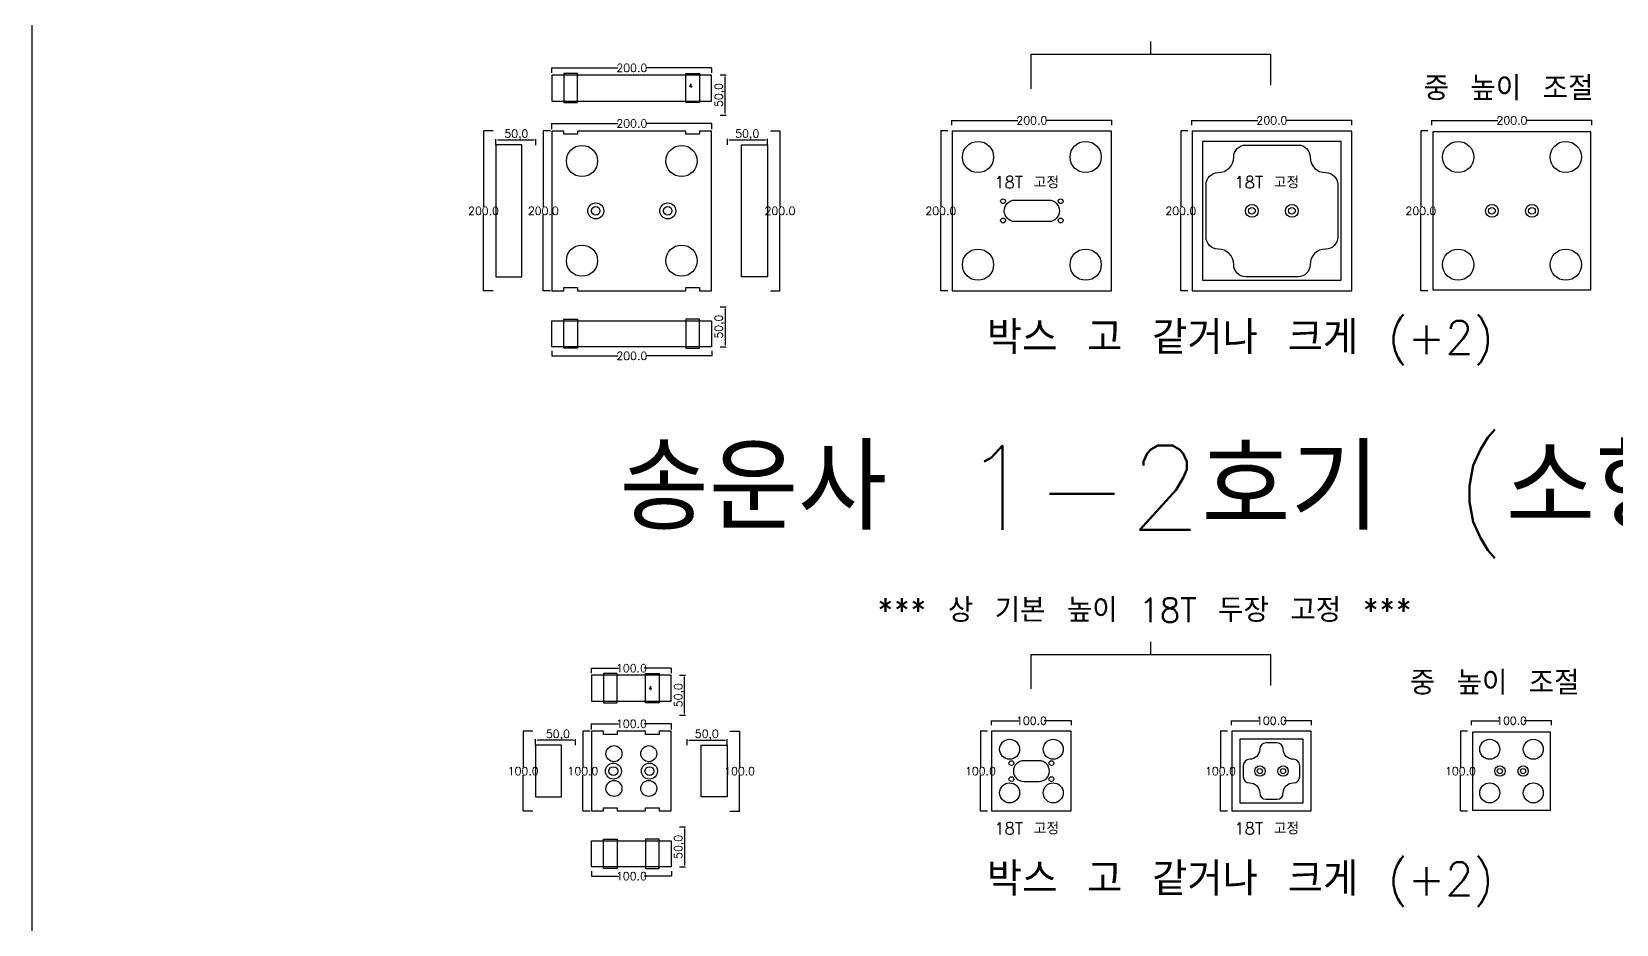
# Model space of a CAD drawing. Header units: millimetres. Extents: x 8462 to 28262, y 7372 to 16372.
# Drawn here: x 8462 to 10443, y 12980 to 14096 of the extents above; entities that cross this region are included whole.
import ezdxf

# ---------------------------------------------------------------- set-up
doc = ezdxf.new("R2010")
doc.units = ezdxf.units.MM
for name, color, linetype in [('TEXT', 7, 'Continuous'), ('볼트 구멍', 7, 'Continuous'), ('치구', 7, 'Continuous'), ('치수', 7, 'Continuous')]:
    doc.layers.add(name, color=color, linetype=linetype)
doc.styles.get("Standard").update_dxf_attribs({"font": 'txt.shx', "bigfont": 'whgtxt.shx'})
doc.dimstyles.new('ISO-25', dxfattribs={"dimtxt": 2.5, "dimasz": 2.5, "dimexe": 1.25, "dimexo": 0.625, "dimtad": 1, "dimtxsty": 'Standard', "dimcen": 2.5, "dimadec": 0, "dimazin": 0, "dimtfac": 1, "dimtmove": 0, "dimatfit": 3, "dimfxl": 0, "dimarcsym": 0})
doc.dimstyles.get("Standard").update_dxf_attribs({"dimtxt": 7, "dimasz": 0.18, "dimexe": 0.18, "dimexo": 0.0625, "dimgap": 0.09, "dimtad": 0, "dimtih": 1, "dimtoh": 1, "dimdec": 1, "dimzin": 0, "dimdsep": 46, "dimtxsty": 'Standard', "dimcen": 0.09, "dimadec": 0, "dimazin": 0, "dimtfac": 1, "dimtdec": 1, "dimtofl": 0, "dimtmove": 0, "dimatfit": 3, "dimfxl": 0, "dimtolj": 1, "dimtzin": 0, "dimarcsym": 0})

# ---------------------------------------------------------------- blocks, each defined once
blk = doc.blocks.new('*D77')
at = {"layer": 'Defpoints', "color": 0}
for p in [(9271.4, 13291.6), (9278.3, 13291.6), (9271.4, 13241.6)]:
    blk.add_point(p, dxfattribs=at)
at = {"layer": '치수', "color": 0, "lineweight": -2}
for p, q in [((9272.1, 13291.6), (9279.6, 13291.6)), ((9278.3, 13244.1), (9278.3, 13289.1)), ((9272.1, 13241.6), (9279.6, 13241.6))]:
    blk.add_line(p, q, dxfattribs=at)
at = {"layer": '치수', "color": 0}
for points in [[(9277.9, 13289.1), (9278.8, 13289.1), (9278.3, 13291.6)], [(9277.9, 13244.1), (9278.8, 13244.1), (9278.3, 13241.6)]]:
    blk.add_solid(points, dxfattribs=at)
at = {"layer": '치수', "color": 0, "insert": (9271.9, 13266.6), "char_height": 10, "attachment_point": 5, "rotation": 90}
blk.add_mtext('50,0', dxfattribs=at)
blk = doc.blocks.new('*D78')
at = {"layer": 'Defpoints', "color": 0}
for p in [(9334.9, 13221.8), (9334.9, 13121.8), (9347, 13121.8)]:
    blk.add_point(p, dxfattribs=at)
at = {"layer": '치수', "color": 0, "lineweight": -2}
for p, q in [((9335, 13221.8), (9347.2, 13221.8)), ((9347, 13221.6), (9347, 13176.9)), ((9347, 13122), (9347, 13166.7)), ((9335, 13121.8), (9347.2, 13121.8))]:
    blk.add_line(p, q, dxfattribs=at)
at = {"layer": '치수', "color": 0}
for points in [[(9347, 13221.6), (9347, 13221.6), (9347, 13221.8)], [(9347, 13122), (9347, 13122), (9347, 13121.8)]]:
    blk.add_solid(points, dxfattribs=at)
at = {"layer": '치수', "color": 0, "insert": (9347, 13171.8), "char_height": 10, "attachment_point": 5}
blk.add_mtext('\\A1;100.0', dxfattribs=at)
blk = doc.blocks.new('*D79')
at = {"layer": 'Defpoints', "color": 0}
for p in [(9331.5, 13210.4), (9281.5, 13203.6), (9331.5, 13203.6)]:
    blk.add_point(p, dxfattribs=at)
at = {"layer": '치수', "color": 0, "lineweight": -2}
for p, q in [((9281.5, 13204.2), (9281.5, 13211.7)), ((9284, 13210.4), (9329, 13210.4)), ((9331.5, 13204.2), (9331.5, 13211.7))]:
    blk.add_line(p, q, dxfattribs=at)
at = {"layer": '치수', "color": 0}
for points in [[(9284, 13210.8), (9284, 13210), (9281.5, 13210.4)], [(9329, 13210.8), (9329, 13210), (9331.5, 13210.4)]]:
    blk.add_solid(points, dxfattribs=at)
at = {"layer": '치수', "color": 0, "insert": (9306, 13216.9), "char_height": 10, "attachment_point": 5}
blk.add_mtext('50,0', dxfattribs=at)
blk = doc.blocks.new('*D80')
at = {"layer": 'Defpoints', "color": 0}
for p in [(9656.9, 13221.8), (9648, 13121.8), (9656.9, 13121.8)]:
    blk.add_point(p, dxfattribs=at)
at = {"layer": '치수', "color": 0, "lineweight": -2}
for p, q in [((9656.8, 13221.8), (9647.8, 13221.8)), ((9648, 13221.6), (9648, 13176.9)), ((9648, 13122), (9648, 13166.7)), ((9656.8, 13121.8), (9647.8, 13121.8))]:
    blk.add_line(p, q, dxfattribs=at)
at = {"layer": '치수', "color": 0}
for points in [[(9647.9, 13221.6), (9648, 13221.6), (9648, 13221.8)], [(9647.9, 13122), (9648, 13122), (9648, 13121.8)]]:
    blk.add_solid(points, dxfattribs=at)
at = {"layer": '치수', "color": 0, "insert": (9648, 13171.8), "char_height": 10, "attachment_point": 5}
blk.add_mtext('\\A1;100.0', dxfattribs=at)
blk = doc.blocks.new('*D81')
at = {"layer": 'Defpoints', "color": 0}
for p in [(9261.8, 13231), (9161.8, 13223.6), (9261.8, 13223.6)]:
    blk.add_point(p, dxfattribs=at)
at = {"layer": '치수', "color": 0, "lineweight": -2}
for p, q in [((9161.8, 13223.7), (9161.8, 13231.2)), ((9161.9, 13231), (9195.8, 13231)), ((9261.6, 13231), (9227.7, 13231)), ((9261.8, 13223.7), (9261.8, 13231.2))]:
    blk.add_line(p, q, dxfattribs=at)
at = {"layer": '치수', "color": 0}
for points in [[(9161.9, 13231.1), (9161.9, 13231), (9161.8, 13231)], [(9261.6, 13231.1), (9261.6, 13231), (9261.8, 13231)]]:
    blk.add_solid(points, dxfattribs=at)
at = {"layer": '치수', "color": 0, "insert": (9211.8, 13231), "char_height": 10, "attachment_point": 5}
blk.add_mtext('\\A1;100.0', dxfattribs=at)
blk = doc.blocks.new('*D82')
at = {"layer": 'Defpoints', "color": 0}
for p in [(9161.8, 13294), (9261.8, 13300.4), (9261.8, 13294)]:
    blk.add_point(p, dxfattribs=at)
at = {"layer": '치수', "color": 0, "lineweight": -2}
for p, q in [((9161.8, 13294.1), (9161.8, 13300.6)), ((9161.9, 13300.4), (9195.8, 13300.4)), ((9261.6, 13300.4), (9227.7, 13300.4)), ((9261.8, 13294.1), (9261.8, 13300.6))]:
    blk.add_line(p, q, dxfattribs=at)
at = {"layer": '치수', "color": 0}
for points in [[(9161.9, 13300.4), (9161.9, 13300.4), (9161.8, 13300.4)], [(9261.6, 13300.4), (9261.6, 13300.4), (9261.8, 13300.4)]]:
    blk.add_solid(points, dxfattribs=at)
at = {"layer": '치수', "color": 0, "insert": (9211.8, 13300.4), "char_height": 10, "attachment_point": 5}
blk.add_mtext('\\A1;100.0', dxfattribs=at)
blk = doc.blocks.new('*D83')
at = {"layer": 'Defpoints', "color": 0}
for p in [(9656.9, 13221.8), (9648, 13121.8), (9656.9, 13121.8)]:
    blk.add_point(p, dxfattribs=at)
at = {"layer": '치수', "color": 0, "lineweight": -2}
for p, q in [((9656.8, 13221.8), (9647.8, 13221.8)), ((9648, 13221.6), (9648, 13176.9)), ((9648, 13122), (9648, 13166.7)), ((9656.8, 13121.8), (9647.8, 13121.8))]:
    blk.add_line(p, q, dxfattribs=at)
at = {"layer": '치수', "color": 0}
for points in [[(9647.9, 13221.6), (9648, 13221.6), (9648, 13221.8)], [(9647.9, 13122), (9648, 13122), (9648, 13121.8)]]:
    blk.add_solid(points, dxfattribs=at)
at = {"layer": '치수', "color": 0, "insert": (9648, 13171.8), "char_height": 10, "attachment_point": 5}
blk.add_mtext('\\A1;100.0', dxfattribs=at)
blk = doc.blocks.new('*D84')
at = {"layer": 'Defpoints', "color": 0}
for p in [(9761.8, 13234.8), (9661.8, 13228.9), (9761.8, 13228.9)]:
    blk.add_point(p, dxfattribs=at)
at = {"layer": '치수', "color": 0, "lineweight": -2}
for p, q in [((9661.8, 13229), (9661.8, 13235)), ((9661.9, 13234.8), (9695.8, 13234.8)), ((9761.6, 13234.8), (9727.7, 13234.8)), ((9761.8, 13229), (9761.8, 13235))]:
    blk.add_line(p, q, dxfattribs=at)
at = {"layer": '치수', "color": 0}
for points in [[(9661.9, 13234.8), (9661.9, 13234.8), (9661.8, 13234.8)], [(9761.6, 13234.8), (9761.6, 13234.8), (9761.8, 13234.8)]]:
    blk.add_solid(points, dxfattribs=at)
at = {"layer": '치수', "color": 0, "insert": (9711.8, 13234.8), "char_height": 10, "attachment_point": 5}
blk.add_mtext('\\A1;100.0', dxfattribs=at)
blk = doc.blocks.new('*D85')
at = {"layer": 'Defpoints', "color": 0}
for p in [(9761.8, 13234.8), (9661.8, 13228.9), (9761.8, 13228.9)]:
    blk.add_point(p, dxfattribs=at)
at = {"layer": '치수', "color": 0, "lineweight": -2}
for p, q in [((9661.8, 13229), (9661.8, 13235)), ((9661.9, 13234.8), (9695.8, 13234.8)), ((9761.6, 13234.8), (9727.7, 13234.8)), ((9761.8, 13229), (9761.8, 13235))]:
    blk.add_line(p, q, dxfattribs=at)
at = {"layer": '치수', "color": 0}
for points in [[(9661.9, 13234.8), (9661.9, 13234.8), (9661.8, 13234.8)], [(9761.6, 13234.8), (9761.6, 13234.8), (9761.8, 13234.8)]]:
    blk.add_solid(points, dxfattribs=at)
at = {"layer": '치수', "color": 0, "insert": (9711.8, 13234.8), "char_height": 10, "attachment_point": 5}
blk.add_mtext('\\A1;100.0', dxfattribs=at)
blk = doc.blocks.new('*D86')
at = {"layer": 'Defpoints', "color": 0}
for p in [(9271.4, 13102.1), (9271.4, 13052.1), (9278.3, 13052.1)]:
    blk.add_point(p, dxfattribs=at)
at = {"layer": '치수', "color": 0, "lineweight": -2}
for p, q in [((9272.1, 13102.1), (9279.6, 13102.1)), ((9278.3, 13099.6), (9278.3, 13054.6)), ((9272.1, 13052.1), (9279.6, 13052.1))]:
    blk.add_line(p, q, dxfattribs=at)
at = {"layer": '치수', "color": 0}
for points in [[(9277.9, 13099.6), (9278.8, 13099.6), (9278.3, 13102.1)], [(9277.9, 13054.6), (9278.8, 13054.6), (9278.3, 13052.1)]]:
    blk.add_solid(points, dxfattribs=at)
at = {"layer": '치수', "color": 0, "insert": (9271.9, 13077.1), "char_height": 10, "attachment_point": 5, "rotation": 90}
blk.add_mtext('50,0', dxfattribs=at)
blk = doc.blocks.new('*D87')
at = {"layer": 'Defpoints', "color": 0}
for p in [(9161.8, 13047), (9261.8, 13047), (9261.8, 13040.6)]:
    blk.add_point(p, dxfattribs=at)
at = {"layer": '치수', "color": 0, "lineweight": -2}
for p, q in [((9161.8, 13046.9), (9161.8, 13040.4)), ((9161.9, 13040.6), (9195.8, 13040.6)), ((9261.6, 13040.6), (9227.7, 13040.6)), ((9261.8, 13046.9), (9261.8, 13040.4))]:
    blk.add_line(p, q, dxfattribs=at)
at = {"layer": '치수', "color": 0}
for points in [[(9161.9, 13040.6), (9161.9, 13040.5), (9161.8, 13040.6)], [(9261.6, 13040.6), (9261.6, 13040.5), (9261.8, 13040.6)]]:
    blk.add_solid(points, dxfattribs=at)
at = {"layer": '치수', "color": 0, "insert": (9211.8, 13040.6), "char_height": 10, "attachment_point": 5}
blk.add_mtext('\\A1;100.0', dxfattribs=at)
blk = doc.blocks.new('*D88')
at = {"layer": 'Defpoints', "color": 0}
for p in [(9088.6, 13221.8), (9076.5, 13121.8), (9088.6, 13121.8)]:
    blk.add_point(p, dxfattribs=at)
at = {"layer": '치수', "color": 0, "lineweight": -2}
for p, q in [((9088.6, 13221.8), (9076.4, 13221.8)), ((9076.5, 13221.6), (9076.5, 13176.9)), ((9076.5, 13122), (9076.5, 13166.7)), ((9088.6, 13121.8), (9076.4, 13121.8))]:
    blk.add_line(p, q, dxfattribs=at)
at = {"layer": '치수', "color": 0}
for points in [[(9076.5, 13221.6), (9076.6, 13221.6), (9076.5, 13221.8)], [(9076.5, 13122), (9076.6, 13122), (9076.5, 13121.8)]]:
    blk.add_solid(points, dxfattribs=at)
at = {"layer": '치수', "color": 0, "insert": (9076.5, 13171.8), "char_height": 10, "attachment_point": 5}
blk.add_mtext('\\A1;100.0', dxfattribs=at)
blk = doc.blocks.new('*D89')
at = {"layer": 'Defpoints', "color": 0}
for p in [(9092, 13210.3), (9092, 13203.6), (9142, 13203.5)]:
    blk.add_point(p, dxfattribs=at)
at = {"layer": '치수', "color": 0, "lineweight": -2}
for p, q in [((9092, 13204.2), (9092, 13211.6)), ((9139.5, 13210.3), (9094.5, 13210.3)), ((9142, 13204.1), (9142, 13211.6))]:
    blk.add_line(p, q, dxfattribs=at)
at = {"layer": '치수', "color": 0}
for points in [[(9094.5, 13210.7), (9094.5, 13209.9), (9092, 13210.3)], [(9139.5, 13210.7), (9139.5, 13209.9), (9142, 13210.3)]]:
    blk.add_solid(points, dxfattribs=at)
at = {"layer": '치수', "color": 0, "insert": (9120, 13216.8), "char_height": 10, "attachment_point": 5}
blk.add_mtext('50,0', dxfattribs=at)
blk = doc.blocks.new('*D90')
at = {"layer": 'Defpoints', "color": 0}
for p in [(9160.3, 13221.8), (9151.2, 13121.8), (9160.3, 13121.8)]:
    blk.add_point(p, dxfattribs=at)
at = {"layer": '치수', "color": 0, "lineweight": -2}
for p, q in [((9160.2, 13221.8), (9151.1, 13221.8)), ((9151.2, 13221.6), (9151.2, 13176.9)), ((9151.2, 13122), (9151.2, 13166.7)), ((9160.2, 13121.8), (9151.1, 13121.8))]:
    blk.add_line(p, q, dxfattribs=at)
at = {"layer": '치수', "color": 0}
for points in [[(9151.2, 13221.6), (9151.3, 13221.6), (9151.2, 13221.8)], [(9151.2, 13122), (9151.3, 13122), (9151.2, 13121.8)]]:
    blk.add_solid(points, dxfattribs=at)
at = {"layer": '치수', "color": 0, "insert": (9151.2, 13171.8), "char_height": 10, "attachment_point": 5}
blk.add_mtext('\\A1;100.0', dxfattribs=at)
blk = doc.blocks.new('*D91')
at = {"layer": 'Defpoints', "color": 0}
for p in [(9321.9, 14041.6), (9328.8, 14041.6), (9321.9, 13991.6)]:
    blk.add_point(p, dxfattribs=at)
at = {"layer": '치수', "color": 0, "lineweight": -2}
for p, q in [((9322.6, 14041.6), (9330.1, 14041.6)), ((9328.8, 13994.1), (9328.8, 14039.1)), ((9322.6, 13991.6), (9330.1, 13991.6))]:
    blk.add_line(p, q, dxfattribs=at)
at = {"layer": '치수', "color": 0}
for points in [[(9328.4, 14039.1), (9329.3, 14039.1), (9328.8, 14041.6)], [(9328.4, 13994.1), (9329.3, 13994.1), (9328.8, 13991.6)]]:
    blk.add_solid(points, dxfattribs=at)
at = {"layer": '치수', "color": 0, "insert": (9322.4, 14016.6), "char_height": 10, "attachment_point": 5, "rotation": 90}
blk.add_mtext('50,0', dxfattribs=at)
blk = doc.blocks.new('*D92')
at = {"layer": 'Defpoints', "color": 0}
for p in [(9332, 13953.6), (9382, 13960.4), (9382, 13953.6)]:
    blk.add_point(p, dxfattribs=at)
at = {"layer": '치수', "color": 0, "lineweight": -2}
for p, q in [((9332, 13954.2), (9332, 13961.7)), ((9334.5, 13960.4), (9379.5, 13960.4)), ((9382, 13954.2), (9382, 13961.7))]:
    blk.add_line(p, q, dxfattribs=at)
at = {"layer": '치수', "color": 0}
for points in [[(9334.5, 13960.8), (9334.5, 13960), (9332, 13960.4)], [(9379.5, 13960.8), (9379.5, 13960), (9382, 13960.4)]]:
    blk.add_solid(points, dxfattribs=at)
at = {"layer": '치수', "color": 0, "insert": (9356.5, 13966.9), "char_height": 10, "attachment_point": 5}
blk.add_mtext('50,0', dxfattribs=at)
blk = doc.blocks.new('*D93')
at = {"layer": 'Defpoints', "color": 0}
for p in [(9812.3, 13984.8), (9612.3, 13978.9), (9812.3, 13978.9)]:
    blk.add_point(p, dxfattribs=at)
at = {"layer": '치수', "color": 0, "lineweight": -2}
for p, q in [((9612.3, 13979), (9612.3, 13985)), ((9612.4, 13984.8), (9694.7, 13984.8)), ((9812.1, 13984.8), (9729.9, 13984.8)), ((9812.3, 13979), (9812.3, 13985))]:
    blk.add_line(p, q, dxfattribs=at)
at = {"layer": '치수', "color": 0}
for points in [[(9612.4, 13984.8), (9612.4, 13984.8), (9612.3, 13984.8)], [(9812.1, 13984.8), (9812.1, 13984.8), (9812.3, 13984.8)]]:
    blk.add_solid(points, dxfattribs=at)
at = {"layer": '치수', "color": 0, "insert": (9712.3, 13984.8), "char_height": 10, "attachment_point": 5}
blk.add_mtext('\\A1;200.0', dxfattribs=at)
blk = doc.blocks.new('*D94')
at = {"layer": 'Defpoints', "color": 0}
for p in [(9385.4, 13971.8), (9385.4, 13771.8), (9397.5, 13771.8)]:
    blk.add_point(p, dxfattribs=at)
at = {"layer": '치수', "color": 0, "lineweight": -2}
for p, q in [((9385.5, 13971.8), (9397.7, 13971.8)), ((9397.5, 13971.6), (9397.5, 13876.9)), ((9397.5, 13772), (9397.5, 13866.7)), ((9385.5, 13771.8), (9397.7, 13771.8))]:
    blk.add_line(p, q, dxfattribs=at)
at = {"layer": '치수', "color": 0}
for points in [[(9397.5, 13971.6), (9397.5, 13971.6), (9397.5, 13971.8)], [(9397.5, 13772), (9397.5, 13772), (9397.5, 13771.8)]]:
    blk.add_solid(points, dxfattribs=at)
at = {"layer": '치수', "color": 0, "insert": (9397.5, 13871.8), "char_height": 10, "attachment_point": 5}
blk.add_mtext('\\A1;200.0', dxfattribs=at)
blk = doc.blocks.new('*D95')
at = {"layer": 'Defpoints', "color": 0}
for p in [(9607.4, 13971.8), (9598.5, 13771.8), (9607.4, 13771.8)]:
    blk.add_point(p, dxfattribs=at)
at = {"layer": '치수', "color": 0, "lineweight": -2}
for p, q in [((9607.3, 13971.8), (9598.3, 13971.8)), ((9598.5, 13971.6), (9598.5, 13876.9)), ((9598.5, 13772), (9598.5, 13866.7)), ((9607.3, 13771.8), (9598.3, 13771.8))]:
    blk.add_line(p, q, dxfattribs=at)
at = {"layer": '치수', "color": 0}
for points in [[(9598.4, 13971.6), (9598.5, 13971.6), (9598.5, 13971.8)], [(9598.4, 13772), (9598.5, 13772), (9598.5, 13771.8)]]:
    blk.add_solid(points, dxfattribs=at)
at = {"layer": '치수', "color": 0, "insert": (9598.5, 13871.8), "char_height": 10, "attachment_point": 5}
blk.add_mtext('\\A1;200.0', dxfattribs=at)
blk = doc.blocks.new('*D96')
at = {"layer": 'Defpoints', "color": 0}
for p in [(9321.9, 13752.1), (9321.9, 13702.1), (9328.8, 13702.1)]:
    blk.add_point(p, dxfattribs=at)
at = {"layer": '치수', "color": 0, "lineweight": -2}
for p, q in [((9322.6, 13752.1), (9330.1, 13752.1)), ((9328.8, 13749.6), (9328.8, 13704.6)), ((9322.6, 13702.1), (9330.1, 13702.1))]:
    blk.add_line(p, q, dxfattribs=at)
at = {"layer": '치수', "color": 0}
for points in [[(9328.4, 13749.6), (9329.3, 13749.6), (9328.8, 13752.1)], [(9328.4, 13704.6), (9329.3, 13704.6), (9328.8, 13702.1)]]:
    blk.add_solid(points, dxfattribs=at)
at = {"layer": '치수', "color": 0, "insert": (9322.4, 13727.1), "char_height": 10, "attachment_point": 5, "rotation": 90}
blk.add_mtext('50,0', dxfattribs=at)
blk = doc.blocks.new('*D97')
at = {"layer": 'Defpoints', "color": 0}
for p in [(9042.5, 13960.3), (9042.5, 13953.6), (9092.5, 13953.5)]:
    blk.add_point(p, dxfattribs=at)
at = {"layer": '치수', "color": 0, "lineweight": -2}
for p, q in [((9042.5, 13954.2), (9042.5, 13961.6)), ((9090, 13960.3), (9045, 13960.3)), ((9092.5, 13954.1), (9092.5, 13961.6))]:
    blk.add_line(p, q, dxfattribs=at)
at = {"layer": '치수', "color": 0}
for points in [[(9045, 13960.7), (9045, 13959.9), (9042.5, 13960.3)], [(9090, 13960.7), (9090, 13959.9), (9092.5, 13960.3)]]:
    blk.add_solid(points, dxfattribs=at)
at = {"layer": '치수', "color": 0, "insert": (9068, 13966.8), "char_height": 10, "attachment_point": 5}
blk.add_mtext('50,0', dxfattribs=at)
blk = doc.blocks.new('*D98')
at = {"layer": 'Defpoints', "color": 0}
for p in [(9110.8, 13971.8), (9101.7, 13771.8), (9110.8, 13771.8)]:
    blk.add_point(p, dxfattribs=at)
at = {"layer": '치수', "color": 0, "lineweight": -2}
for p, q in [((9110.7, 13971.8), (9101.6, 13971.8)), ((9101.7, 13971.6), (9101.7, 13876.9)), ((9101.7, 13772), (9101.7, 13866.7)), ((9110.7, 13771.8), (9101.6, 13771.8))]:
    blk.add_line(p, q, dxfattribs=at)
at = {"layer": '치수', "color": 0}
for points in [[(9101.7, 13971.6), (9101.8, 13971.6), (9101.7, 13971.8)], [(9101.7, 13772), (9101.8, 13772), (9101.7, 13771.8)]]:
    blk.add_solid(points, dxfattribs=at)
at = {"layer": '치수', "color": 0, "insert": (9101.7, 13871.8), "char_height": 10, "attachment_point": 5}
blk.add_mtext('\\A1;200.0', dxfattribs=at)
blk = doc.blocks.new('*D99')
at = {"layer": 'Defpoints', "color": 0}
for p in [(9039.1, 13971.8), (9027, 13771.8), (9039.1, 13771.8)]:
    blk.add_point(p, dxfattribs=at)
at = {"layer": '치수', "color": 0, "lineweight": -2}
for p, q in [((9039.1, 13971.8), (9026.9, 13971.8)), ((9027, 13971.6), (9027, 13876.9)), ((9027, 13772), (9027, 13866.7)), ((9039.1, 13771.8), (9026.9, 13771.8))]:
    blk.add_line(p, q, dxfattribs=at)
at = {"layer": '치수', "color": 0}
for points in [[(9027, 13971.6), (9027.1, 13971.6), (9027, 13971.8)], [(9027, 13772), (9027.1, 13772), (9027, 13771.8)]]:
    blk.add_solid(points, dxfattribs=at)
at = {"layer": '치수', "color": 0, "insert": (9027, 13871.8), "char_height": 10, "attachment_point": 5}
blk.add_mtext('\\A1;200.0', dxfattribs=at)
blk = doc.blocks.new('*D100')
at = {"layer": 'Defpoints', "color": 0}
for p in [(9112.3, 13697), (9312.3, 13697), (9312.3, 13690.6)]:
    blk.add_point(p, dxfattribs=at)
at = {"layer": '치수', "color": 0, "lineweight": -2}
for p, q in [((9112.3, 13696.9), (9112.3, 13690.4)), ((9112.4, 13690.6), (9194.7, 13690.6)), ((9312.1, 13690.6), (9229.9, 13690.6)), ((9312.3, 13696.9), (9312.3, 13690.4))]:
    blk.add_line(p, q, dxfattribs=at)
at = {"layer": '치수', "color": 0}
for points in [[(9112.4, 13690.6), (9112.4, 13690.5), (9112.3, 13690.6)], [(9312.1, 13690.6), (9312.1, 13690.5), (9312.3, 13690.6)]]:
    blk.add_solid(points, dxfattribs=at)
at = {"layer": '치수', "color": 0, "insert": (9212.3, 13690.6), "char_height": 10, "attachment_point": 5}
blk.add_mtext('\\A1;200.0', dxfattribs=at)
blk = doc.blocks.new('*D101')
at = {"layer": 'Defpoints', "color": 0}
for p in [(9112.3, 14044), (9312.3, 14050.4), (9312.3, 14044)]:
    blk.add_point(p, dxfattribs=at)
at = {"layer": '치수', "color": 0, "lineweight": -2}
for p, q in [((9112.3, 14044.1), (9112.3, 14050.6)), ((9112.4, 14050.4), (9194.7, 14050.4)), ((9312.1, 14050.4), (9229.9, 14050.4)), ((9312.3, 14044.1), (9312.3, 14050.6))]:
    blk.add_line(p, q, dxfattribs=at)
at = {"layer": '치수', "color": 0}
for points in [[(9112.4, 14050.4), (9112.4, 14050.4), (9112.3, 14050.4)], [(9312.1, 14050.4), (9312.1, 14050.4), (9312.3, 14050.4)]]:
    blk.add_solid(points, dxfattribs=at)
at = {"layer": '치수', "color": 0, "insert": (9212.3, 14050.4), "char_height": 10, "attachment_point": 5}
blk.add_mtext('\\A1;200.0', dxfattribs=at)
blk = doc.blocks.new('*D102')
at = {"layer": 'Defpoints', "color": 0}
for p in [(9112.3, 13973.6), (9312.3, 13981), (9312.3, 13973.6)]:
    blk.add_point(p, dxfattribs=at)
at = {"layer": '치수', "color": 0, "lineweight": -2}
for p, q in [((9112.3, 13973.7), (9112.3, 13981.2)), ((9112.4, 13981), (9194.7, 13981)), ((9312.1, 13981), (9229.9, 13981)), ((9312.3, 13973.7), (9312.3, 13981.2))]:
    blk.add_line(p, q, dxfattribs=at)
at = {"layer": '치수', "color": 0}
for points in [[(9112.4, 13981.1), (9112.4, 13981), (9112.3, 13981)], [(9312.1, 13981.1), (9312.1, 13981), (9312.3, 13981)]]:
    blk.add_solid(points, dxfattribs=at)
at = {"layer": '치수', "color": 0, "insert": (9212.3, 13981), "char_height": 10, "attachment_point": 5}
blk.add_mtext('\\A1;200.0', dxfattribs=at)
blk = doc.blocks.new('*D105')
at = {"layer": 'Defpoints', "color": 0}
for p in [(10361.8, 13234.8), (10261.8, 13228.9), (10361.8, 13228.9)]:
    blk.add_point(p, dxfattribs=at)
at = {"layer": '치수', "color": 0, "lineweight": -2}
for p, q in [((10261.8, 13229), (10261.8, 13235)), ((10261.9, 13234.8), (10295.8, 13234.8)), ((10361.6, 13234.8), (10327.7, 13234.8)), ((10361.8, 13229), (10361.8, 13235))]:
    blk.add_line(p, q, dxfattribs=at)
at = {"layer": '치수', "color": 0}
for points in [[(10261.9, 13234.8), (10261.9, 13234.8), (10261.8, 13234.8)], [(10361.6, 13234.8), (10361.6, 13234.8), (10361.8, 13234.8)]]:
    blk.add_solid(points, dxfattribs=at)
at = {"layer": '치수', "color": 0, "insert": (10311.8, 13234.8), "char_height": 10, "attachment_point": 5}
blk.add_mtext('\\A1;100.0', dxfattribs=at)
blk = doc.blocks.new('*D106')
at = {"layer": 'Defpoints', "color": 0}
for p in [(10061.8, 13234.8), (9961.8, 13228.9), (10061.8, 13228.9)]:
    blk.add_point(p, dxfattribs=at)
at = {"layer": '치수', "color": 0, "lineweight": -2}
for p, q in [((9961.8, 13229), (9961.8, 13235)), ((9961.9, 13234.8), (9995.8, 13234.8)), ((10061.6, 13234.8), (10027.7, 13234.8)), ((10061.8, 13229), (10061.8, 13235))]:
    blk.add_line(p, q, dxfattribs=at)
at = {"layer": '치수', "color": 0}
for points in [[(9961.9, 13234.8), (9961.9, 13234.8), (9961.8, 13234.8)], [(10061.6, 13234.8), (10061.6, 13234.8), (10061.8, 13234.8)]]:
    blk.add_solid(points, dxfattribs=at)
at = {"layer": '치수', "color": 0, "insert": (10011.8, 13234.8), "char_height": 10, "attachment_point": 5}
blk.add_mtext('\\A1;100.0', dxfattribs=at)
blk = doc.blocks.new('*D107')
at = {"layer": 'Defpoints', "color": 0}
for p in [(9956.9, 13221.8), (9948, 13121.8), (9956.9, 13121.8)]:
    blk.add_point(p, dxfattribs=at)
at = {"layer": '치수', "color": 0, "lineweight": -2}
for p, q in [((9956.8, 13221.8), (9947.8, 13221.8)), ((9948, 13221.6), (9948, 13176.9)), ((9948, 13122), (9948, 13166.7)), ((9956.8, 13121.8), (9947.8, 13121.8))]:
    blk.add_line(p, q, dxfattribs=at)
at = {"layer": '치수', "color": 0}
for points in [[(9947.9, 13221.6), (9948, 13221.6), (9948, 13221.8)], [(9947.9, 13122), (9948, 13122), (9948, 13121.8)]]:
    blk.add_solid(points, dxfattribs=at)
at = {"layer": '치수', "color": 0, "insert": (9948, 13171.8), "char_height": 10, "attachment_point": 5}
blk.add_mtext('\\A1;100.0', dxfattribs=at)
blk = doc.blocks.new('*D108')
at = {"layer": 'Defpoints', "color": 0}
for p in [(9956.9, 13221.8), (9948, 13121.8), (9956.9, 13121.8)]:
    blk.add_point(p, dxfattribs=at)
at = {"layer": '치수', "color": 0, "lineweight": -2}
for p, q in [((9956.8, 13221.8), (9947.8, 13221.8)), ((9948, 13221.6), (9948, 13176.9)), ((9948, 13122), (9948, 13166.7)), ((9956.8, 13121.8), (9947.8, 13121.8))]:
    blk.add_line(p, q, dxfattribs=at)
at = {"layer": '치수', "color": 0}
for points in [[(9947.9, 13221.6), (9948, 13221.6), (9948, 13221.8)], [(9947.9, 13122), (9948, 13122), (9948, 13121.8)]]:
    blk.add_solid(points, dxfattribs=at)
at = {"layer": '치수', "color": 0, "insert": (9948, 13171.8), "char_height": 10, "attachment_point": 5}
blk.add_mtext('\\A1;100.0', dxfattribs=at)
blk = doc.blocks.new('*D109')
at = {"layer": 'Defpoints', "color": 0}
for p in [(10061.8, 13234.8), (9961.8, 13228.9), (10061.8, 13228.9)]:
    blk.add_point(p, dxfattribs=at)
at = {"layer": '치수', "color": 0, "lineweight": -2}
for p, q in [((9961.8, 13229), (9961.8, 13235)), ((9961.9, 13234.8), (9995.8, 13234.8)), ((10061.6, 13234.8), (10027.7, 13234.8)), ((10061.8, 13229), (10061.8, 13235))]:
    blk.add_line(p, q, dxfattribs=at)
at = {"layer": '치수', "color": 0}
for points in [[(9961.9, 13234.8), (9961.9, 13234.8), (9961.8, 13234.8)], [(10061.6, 13234.8), (10061.6, 13234.8), (10061.8, 13234.8)]]:
    blk.add_solid(points, dxfattribs=at)
at = {"layer": '치수', "color": 0, "insert": (10011.8, 13234.8), "char_height": 10, "attachment_point": 5}
blk.add_mtext('\\A1;100.0', dxfattribs=at)
blk = doc.blocks.new('*D110')
at = {"layer": 'Defpoints', "color": 0}
for p in [(10256.9, 13221.8), (10248, 13121.8), (10256.9, 13121.8)]:
    blk.add_point(p, dxfattribs=at)
at = {"layer": '치수', "color": 0, "lineweight": -2}
for p, q in [((10256.8, 13221.8), (10247.8, 13221.8)), ((10248, 13221.6), (10248, 13176.9)), ((10248, 13122), (10248, 13166.7)), ((10256.8, 13121.8), (10247.8, 13121.8))]:
    blk.add_line(p, q, dxfattribs=at)
at = {"layer": '치수', "color": 0}
for points in [[(10247.9, 13221.6), (10248, 13221.6), (10248, 13221.8)], [(10247.9, 13122), (10248, 13122), (10248, 13121.8)]]:
    blk.add_solid(points, dxfattribs=at)
at = {"layer": '치수', "color": 0, "insert": (10248, 13171.8), "char_height": 10, "attachment_point": 5}
blk.add_mtext('\\A1;100.0', dxfattribs=at)
blk = doc.blocks.new('*D113')
at = {"layer": 'Defpoints', "color": 0}
for p in [(10112.3, 13984.8), (9912.3, 13978.9), (10112.3, 13978.9)]:
    blk.add_point(p, dxfattribs=at)
at = {"layer": '치수', "color": 0, "lineweight": -2}
for p, q in [((9912.3, 13979), (9912.3, 13985)), ((9912.4, 13984.8), (9994.7, 13984.8)), ((10112.1, 13984.8), (10029.9, 13984.8)), ((10112.3, 13979), (10112.3, 13985))]:
    blk.add_line(p, q, dxfattribs=at)
at = {"layer": '치수', "color": 0}
for points in [[(9912.4, 13984.8), (9912.4, 13984.8), (9912.3, 13984.8)], [(10112.1, 13984.8), (10112.1, 13984.8), (10112.3, 13984.8)]]:
    blk.add_solid(points, dxfattribs=at)
at = {"layer": '치수', "color": 0, "insert": (10012.3, 13984.8), "char_height": 10, "attachment_point": 5}
blk.add_mtext('\\A1;200.0', dxfattribs=at)
blk = doc.blocks.new('*D114')
at = {"layer": 'Defpoints', "color": 0}
for p in [(10207.4, 13971.8), (10198.5, 13771.8), (10207.4, 13771.8)]:
    blk.add_point(p, dxfattribs=at)
at = {"layer": '치수', "color": 0, "lineweight": -2}
for p, q in [((10207.3, 13971.8), (10198.3, 13971.8)), ((10198.5, 13971.6), (10198.5, 13876.9)), ((10198.5, 13772), (10198.5, 13866.7)), ((10207.3, 13771.8), (10198.3, 13771.8))]:
    blk.add_line(p, q, dxfattribs=at)
at = {"layer": '치수', "color": 0}
for points in [[(10198.4, 13971.6), (10198.5, 13971.6), (10198.5, 13971.8)], [(10198.4, 13772), (10198.5, 13772), (10198.5, 13771.8)]]:
    blk.add_solid(points, dxfattribs=at)
at = {"layer": '치수', "color": 0, "insert": (10198.5, 13871.8), "char_height": 10, "attachment_point": 5}
blk.add_mtext('\\A1;200.0', dxfattribs=at)
blk = doc.blocks.new('*D115')
at = {"layer": 'Defpoints', "color": 0}
for p in [(9907.4, 13971.8), (9898.5, 13771.8), (9907.4, 13771.8)]:
    blk.add_point(p, dxfattribs=at)
at = {"layer": '치수', "color": 0, "lineweight": -2}
for p, q in [((9907.3, 13971.8), (9898.3, 13971.8)), ((9898.5, 13971.6), (9898.5, 13876.9)), ((9898.5, 13772), (9898.5, 13866.7)), ((9907.3, 13771.8), (9898.3, 13771.8))]:
    blk.add_line(p, q, dxfattribs=at)
at = {"layer": '치수', "color": 0}
for points in [[(9898.4, 13971.6), (9898.5, 13971.6), (9898.5, 13971.8)], [(9898.4, 13772), (9898.5, 13772), (9898.5, 13771.8)]]:
    blk.add_solid(points, dxfattribs=at)
at = {"layer": '치수', "color": 0, "insert": (9898.5, 13871.8), "char_height": 10, "attachment_point": 5}
blk.add_mtext('\\A1;200.0', dxfattribs=at)
blk = doc.blocks.new('*D116')
at = {"layer": 'Defpoints', "color": 0}
for p in [(10412.3, 13984.8), (10212.3, 13978.9), (10412.3, 13978.9)]:
    blk.add_point(p, dxfattribs=at)
at = {"layer": '치수', "color": 0, "lineweight": -2}
for p, q in [((10212.3, 13979), (10212.3, 13985)), ((10212.4, 13984.8), (10294.7, 13984.8)), ((10412.1, 13984.8), (10329.9, 13984.8)), ((10412.3, 13979), (10412.3, 13985))]:
    blk.add_line(p, q, dxfattribs=at)
at = {"layer": '치수', "color": 0}
for points in [[(10212.4, 13984.8), (10212.4, 13984.8), (10212.3, 13984.8)], [(10412.1, 13984.8), (10412.1, 13984.8), (10412.3, 13984.8)]]:
    blk.add_solid(points, dxfattribs=at)
at = {"layer": '치수', "color": 0, "insert": (10312.3, 13984.8), "char_height": 10, "attachment_point": 5}
blk.add_mtext('\\A1;200.0', dxfattribs=at)

msp = doc.modelspace()

# ---------------------------------------------------------------- linework, layer by layer
at = {"color": 6}
msp.add_line((8462.267, 16371.825), (8462.267, 7371.825), dxfattribs=at)
at = {"layer": 'TEXT', "color": 1}
for p, q in [((9860.987, 14067.588), (9860.987, 14083.454)), ((9711.602, 14067.588), (10010.372, 14067.588)), ((9711.602, 14024.466), (9711.602, 14067.588)), ((10010.372, 14067.588), (10010.372, 14028.941)), ((9860.987, 13317.588), (9860.987, 13333.454)), ((9711.602, 13317.588), (10010.372, 13317.588)), ((9711.602, 13274.466), (9711.602, 13317.588)), ((10010.372, 13317.588), (10010.372, 13278.941))]:
    msp.add_line(p, q, dxfattribs=at)
at = {"layer": '볼트 구멍', "color": 3}
for points in [[(9691.267, 13885.325), (9733.267, 13885.325, -1), (9733.267, 13858.325), (9691.267, 13858.325, -1)], [(9702.267, 13158.825), (9721.267, 13158.825, 1), (9721.267, 13184.825), (9702.267, 13184.825, 1)]]:
    msp.add_lwpolyline(points, format="xyb", close=True, dxfattribs=at)
for centre, radius in [((9676.267, 13883.825), 3), ((9748.267, 13883.825), 3), ((9167.267, 13871.825), 5.25), ((9257.267, 13871.825), 5.25), ((9987.267, 13871.825), 4.25), ((10037.267, 13871.825), 4.25), ((10287.267, 13871.825), 4.25), ((10337.267, 13871.825), 4.25), ((9676.267, 13859.825), 3), ((9748.267, 13859.825), 3), ((9189.267, 13171.825), 5.5), ((9234.267, 13171.825), 5.5), ((9686.767, 13181.825), 3), ((9736.767, 13181.825), 3), ((9997.267, 13171.825), 3.25), ((10026.267, 13171.825), 3.25), ((10297.267, 13171.825), 3.25), ((10326.267, 13171.825), 3.25), ((9686.767, 13161.825), 3), ((9736.767, 13161.825), 3)]:
    msp.add_circle(centre, radius, dxfattribs=at)
at = {"layer": '볼트 구멍', "color": 2}
for centre in [(9167.267, 13871.825), (9257.267, 13871.825), (9189.267, 13171.825), (9234.267, 13171.825)]:
    msp.add_circle(centre, 10, dxfattribs=at)
at = {"layer": '볼트 구멍', "color": 6}
for centre, radius in [((9987.267, 13871.825), 8), ((10037.267, 13871.825), 8), ((10287.267, 13871.825), 8), ((10337.267, 13871.825), 8), ((9997.267, 13171.825), 6.5), ((10026.267, 13171.825), 6.5), ((10297.267, 13171.825), 6.5), ((10326.267, 13171.825), 6.5)]:
    msp.add_circle(centre, radius, dxfattribs=at)
at = {"layer": '치구'}
for points in [[(9112.517, 14009.075), (9312.017, 14009.075), (9312.017, 14041.575), (9112.517, 14041.575)], [(9112.517, 13772.075), (9127.517, 13772.075), (9127.517, 13776.075), (9144.517, 13776.075), (9144.517, 13772.075), (9280.017, 13772.075), (9280.017, 13776.075), (9297.017, 13776.075), (9297.017, 13772.075), (9312.017, 13772.075), (9312.017, 13971.575), (9297.017, 13971.575), (9297.017, 13967.575), (9280.017, 13967.575), (9280.017, 13971.575), (9144.517, 13971.575), (9144.517, 13967.575), (9127.517, 13967.575), (9127.517, 13971.575), (9112.517, 13971.575)], [(9612.517, 13971.575), (9612.517, 13772.075), (9812.017, 13772.075), (9812.017, 13971.575)], [(9912.517, 13971.575), (9912.517, 13772.075), (10112.017, 13772.075), (10112.017, 13971.575)], [(10213.517, 13970.575), (10213.517, 13773.075), (10411.017, 13773.075), (10411.017, 13970.575)], [(9075.017, 13954.175), (9042.517, 13954.175), (9042.517, 13789.475), (9075.017, 13789.475)], [(9349.517, 13954.175), (9382.017, 13954.175), (9382.017, 13789.475), (9349.517, 13789.475)], [(9925.517, 13958.575), (9925.517, 13785.075), (10099.017, 13785.075), (10099.017, 13958.575)], [(9112.517, 13734.575), (9312.017, 13734.575), (9312.017, 13702.075), (9112.517, 13702.075)], [(9162.017, 13259.075), (9261.517, 13259.075), (9261.517, 13291.575), (9162.017, 13291.575)], [(9162.017, 13122.075), (9177.017, 13122.075), (9177.017, 13126.075), (9194.017, 13126.075), (9194.017, 13122.075), (9229.517, 13122.075), (9229.517, 13126.075), (9246.517, 13126.075), (9246.517, 13122.075), (9261.517, 13122.075), (9261.517, 13221.575), (9246.517, 13221.575), (9246.517, 13217.575), (9229.517, 13217.575), (9229.517, 13221.575), (9194.017, 13221.575), (9194.017, 13217.575), (9177.017, 13217.575), (9177.017, 13221.575), (9162.017, 13221.575)], [(9662.017, 13221.575), (9662.017, 13122.075), (9761.517, 13122.075), (9761.517, 13221.575)], [(9962.017, 13221.575), (9962.017, 13122.075), (10061.517, 13122.075), (10061.517, 13221.575)], [(9972.017, 13211.575), (9972.017, 13132.075), (10051.517, 13132.075), (10051.517, 13211.575)], [(10263.017, 13220.575), (10263.017, 13123.075), (10360.517, 13123.075), (10360.517, 13220.575)], [(9124.517, 13204.175), (9092.017, 13204.175), (9092.017, 13139.475), (9124.517, 13139.475)], [(9299.017, 13204.175), (9331.517, 13204.175), (9331.517, 13139.475), (9299.017, 13139.475)], [(9162.017, 13084.575), (9261.517, 13084.575), (9261.517, 13052.075), (9162.017, 13052.075)]]:
    msp.add_lwpolyline(points, close=True, dxfattribs=at)
at = {"layer": '치구', "color": 1}
for points in [[(9127.517, 14007.075), (9144.517, 14007.075), (9144.517, 14043.572), (9127.517, 14043.572)], [(9297.017, 14007.075), (9280.017, 14007.075), (9280.017, 14043.572), (9297.017, 14043.572)], [(9127.517, 13736.575), (9144.517, 13736.575), (9144.517, 13700.077), (9127.517, 13700.077)], [(9297.017, 13736.575), (9280.017, 13736.575), (9280.017, 13700.077), (9297.017, 13700.077)], [(9177.017, 13257.075), (9194.017, 13257.075), (9194.017, 13293.572), (9177.017, 13293.572)], [(9246.517, 13257.075), (9229.517, 13257.075), (9229.517, 13293.572), (9246.517, 13293.572)], [(9177.017, 13086.575), (9194.017, 13086.575), (9194.017, 13050.077), (9177.017, 13050.077)], [(9246.517, 13086.575), (9229.517, 13086.575), (9229.517, 13050.077), (9246.517, 13050.077)]]:
    msp.add_lwpolyline(points, close=True, dxfattribs=at)
at = {"layer": '치구'}
msp.add_lwpolyline([(9979.517, 13954.075), (10045.017, 13954.075, -0.41421365), (10060.017, 13939.075, 0.41421347), (10079.517, 13919.575, -0.41421338), (10094.517, 13904.575), (10094.517, 13839.075, -0.41421338), (10079.517, 13824.075, 0.41421347), (10060.017, 13804.575, -0.41421365), (10045.017, 13789.575), (9979.517, 13789.575, -0.41421365), (9964.517, 13804.575, 0.41421347), (9945.017, 13824.075, -0.41421338), (9930.017, 13839.075), (9930.017, 13904.575, -0.41421338), (9945.017, 13919.575, 0.41421347), (9964.517, 13939.075, -0.41421365)], format="xyb", close=True, dxfattribs=at)
at = {"layer": '치구', "color": 0}
msp.add_lwpolyline([(9976.517, 13178.575), (9976.517, 13165.075, 0.41421356), (9984.517, 13157.075, -0.41421356), (9997.017, 13144.575, 0.41421356), (10005.017, 13136.575), (10018.517, 13136.575, 0.41421356), (10026.517, 13144.575, -0.41421356), (10039.017, 13157.075, 0.41421356), (10047.017, 13165.075), (10047.017, 13178.575, 0.41421356), (10039.017, 13186.575, -0.41421356), (10026.517, 13199.075, 0.41421356), (10018.517, 13207.075), (10005.017, 13207.075, 0.41421356), (9997.017, 13199.075, -0.41421356), (9984.517, 13186.575, 0.41421356)], format="xyb", close=True, dxfattribs=at)
at = {"layer": '치구'}
for centre in [(9150.017, 13934.075), (9274.517, 13934.075), (9645.017, 13939.075), (9779.517, 13939.075), (10245.017, 13939.075), (10379.517, 13939.075), (9150.017, 13809.575), (9274.517, 13809.575), (9645.017, 13804.575), (9779.517, 13804.575), (10245.017, 13804.575), (10379.517, 13804.575)]:
    msp.add_circle(centre, 19.5, dxfattribs=at)
at = {"layer": '치구', "color": 0}
for centre, radius in [((9684.517, 13199.075), 12.5), ((9739.017, 13199.075), 12.5), ((10284.517, 13199.075), 12.5), ((10339.017, 13199.075), 12.5), ((9190.017, 13193.575), 10), ((9233.517, 13193.575), 10), ((9190.017, 13150.075), 10), ((9233.517, 13150.075), 10), ((9684.517, 13144.575), 12.5), ((9739.017, 13144.575), 12.5), ((10284.517, 13144.575), 12.5), ((10339.017, 13144.575), 12.5)]:
    msp.add_circle(centre, radius, dxfattribs=at)

# ---------------------------------------------------------------- texts
at = {"layer": 'TEXT', "color": 1}
for s, height, p in [('중 높이 조절', 30, (10201.94, 14009.979)), ('4', 5, (9283.829, 14025.376)), ('18T 고정', 15, (9665.323, 13899.995)), ('18T 고정', 15, (9965.323, 13899.995)), ('박스 고 같거나 크게 (+2)', 41.66667, (9656.066, 13692.801)), ('*** 상 기본 높이 18T 두장 고정 ***', 30, (9518.91, 13357.928)), ('중 높이 조절', 30, (10184.622, 13267.167)), ('4', 5, (9233.329, 13272.876)), ('18T 고정', 15, (9665.323, 13092.654)), ('18T 고정', 15, (9965.323, 13092.654)), ('박스 고 같거나 크게 (+2)', 41.66667, (9656.066, 13016.221))]:
    msp.add_text(s, height=height, dxfattribs=at).set_placement(p)
at = {"layer": 'TEXT', "linetype": 'Continuous'}
msp.add_text('송운사 1-2호기 (소형)', height=105.46875, dxfattribs=at).set_placement((9196.979, 13473.128))

# ---------------------------------------------------------------- dimensions: what is measured, and where the dimension line sits
at = {"layer": '치수', "color": 4}
for base, p1, p2, dimstyle, override, picture, middle in [((9312.267, 14050.397), (9112.267, 14044), (9312.267, 14044), 'Standard', {"dimtxt": 10}, '*D101', (9212.267, 14050.397)), ((9382.017, 13960.402), (9332.017, 13953.625), (9382.017, 13953.625), 'ISO-25', {"dimtxt": 10, "dimdec": 1, "dimzin": 0, "dimtdec": 1}, '*D92', (9356.517, 13960.402)), ((9312.267, 13690.564), (9112.267, 13696.961), (9312.267, 13696.961), 'Standard', {"dimtxt": 10}, '*D100', (9212.267, 13690.564)), ((9261.767, 13300.397), (9161.767, 13294), (9261.767, 13294), 'Standard', {"dimtxt": 10}, '*D82', (9211.767, 13300.397)), ((9331.517, 13210.402), (9281.517, 13203.625), (9331.517, 13203.625), 'ISO-25', {"dimtxt": 10, "dimdec": 1, "dimzin": 0, "dimtdec": 1}, '*D79', (9306.017, 13210.402)), ((9261.767, 13040.564), (9161.767, 13046.961), (9261.767, 13046.961), 'Standard', {"dimtxt": 10}, '*D87', (9211.767, 13040.564))]:
    dim = msp.add_linear_dim(base=base, p1=p1, p2=p2, dimstyle=dimstyle, override=override, dxfattribs=at)
    dim.commit()
    dim.dimension.update_dxf_attribs({"geometry": picture, "text_midpoint": middle, "dimtype": 160})
for base, p1, p2, angle, picture, middle in [((9328.844, 14041.575), (9321.947, 13991.575), (9321.947, 14041.575), 90, '*D91', (9328.844, 14016.575)), ((9042.517, 13960.302), (9092.517, 13953.525), (9042.517, 13953.625), 180, '*D97', (9068.017, 13960.302)), ((9328.844, 13702.075), (9321.947, 13752.075), (9321.947, 13702.075), 270, '*D96', (9328.844, 13727.075)), ((9278.344, 13291.575), (9271.447, 13241.575), (9271.447, 13291.575), 90, '*D77', (9278.344, 13266.575)), ((9092.017, 13210.302), (9142.017, 13203.525), (9092.017, 13203.625), 180, '*D89', (9120.017, 13210.302)), ((9278.344, 13052.075), (9271.447, 13102.075), (9271.447, 13052.075), 270, '*D86', (9278.344, 13077.075))]:
    dim = msp.add_linear_dim(base=base, p1=p1, p2=p2, angle=angle, dimstyle='ISO-25', override={"dimtxt": 10, "dimdec": 1, "dimzin": 0, "dimtdec": 1}, dxfattribs=at)
    dim.commit()
    dim.dimension.update_dxf_attribs({"geometry": picture, "text_midpoint": middle, "dimtype": 160})
for base, p1, p2, picture, middle in [((9312.267, 13981.047), (9112.267, 13973.65), (9312.267, 13973.65), '*D102', (9212.267, 13981.047)), ((9812.267, 13984.815), (9612.267, 13978.932), (9812.267, 13978.932), '*D93', (9712.267, 13984.815)), ((10112.267, 13984.815), (9912.267, 13978.932), (10112.267, 13978.932), '*D113', (10012.267, 13984.815)), ((10412.267, 13984.815), (10212.267, 13978.932), (10412.267, 13978.932), '*D116', (10312.267, 13984.815)), ((9261.767, 13231.047), (9161.767, 13223.65), (9261.767, 13223.65), '*D81', (9211.767, 13231.047)), ((9761.767, 13234.815), (9661.767, 13228.932), (9761.767, 13228.932), '*D84', (9711.767, 13234.815)), ((9761.767, 13234.815), (9661.767, 13228.932), (9761.767, 13228.932), '*D85', (9711.767, 13234.815)), ((10061.767, 13234.815), (9961.767, 13228.932), (10061.767, 13228.932), '*D106', (10011.767, 13234.815)), ((10061.767, 13234.815), (9961.767, 13228.932), (10061.767, 13228.932), '*D109', (10011.767, 13234.815)), ((10361.767, 13234.815), (10261.767, 13228.932), (10361.767, 13228.932), '*D105', (10311.767, 13234.815))]:
    dim = msp.add_linear_dim(base=base, p1=p1, p2=p2, dimstyle='Standard', override={"dimtxt": 10}, dxfattribs=at)
    dim.commit()
    dim.dimension.update_dxf_attribs({"geometry": picture, "text_midpoint": middle})
for base, p1, p2, picture, middle in [((9027.049, 13771.825), (9039.119, 13971.825), (9039.119, 13771.825), '*D99', (9027.049, 13871.825)), ((9101.737, 13771.825), (9110.807, 13971.825), (9110.807, 13771.825), '*D98', (9101.737, 13871.825)), ((9397.485, 13771.825), (9385.415, 13971.825), (9385.415, 13771.825), '*D94', (9397.485, 13871.825)), ((9598.471, 13771.825), (9607.376, 13971.825), (9607.376, 13771.825), '*D95', (9598.471, 13871.825)), ((9898.471, 13771.825), (9907.376, 13971.825), (9907.376, 13771.825), '*D115', (9898.471, 13871.825)), ((10198.471, 13771.825), (10207.376, 13971.825), (10207.376, 13771.825), '*D114', (10198.471, 13871.825)), ((9076.549, 13121.825), (9088.619, 13221.825), (9088.619, 13121.825), '*D88', (9076.549, 13171.825)), ((9151.237, 13121.825), (9160.307, 13221.825), (9160.307, 13121.825), '*D90', (9151.237, 13171.825)), ((9346.985, 13121.825), (9334.915, 13221.825), (9334.915, 13121.825), '*D78', (9346.985, 13171.825)), ((9647.971, 13121.825), (9656.876, 13221.825), (9656.876, 13121.825), '*D80', (9647.971, 13171.825)), ((9647.971, 13121.825), (9656.876, 13221.825), (9656.876, 13121.825), '*D83', (9647.971, 13171.825)), ((9947.971, 13121.825), (9956.876, 13221.825), (9956.876, 13121.825), '*D107', (9947.971, 13171.825)), ((9947.971, 13121.825), (9956.876, 13221.825), (9956.876, 13121.825), '*D108', (9947.971, 13171.825)), ((10247.971, 13121.825), (10256.876, 13221.825), (10256.876, 13121.825), '*D110', (10247.971, 13171.825))]:
    dim = msp.add_linear_dim(base=base, p1=p1, p2=p2, angle=90, dimstyle='Standard', override={"dimtxt": 10}, dxfattribs=at)
    dim.commit()
    dim.dimension.update_dxf_attribs({"geometry": picture, "text_midpoint": middle})

doc.saveas('drawing.dxf')
